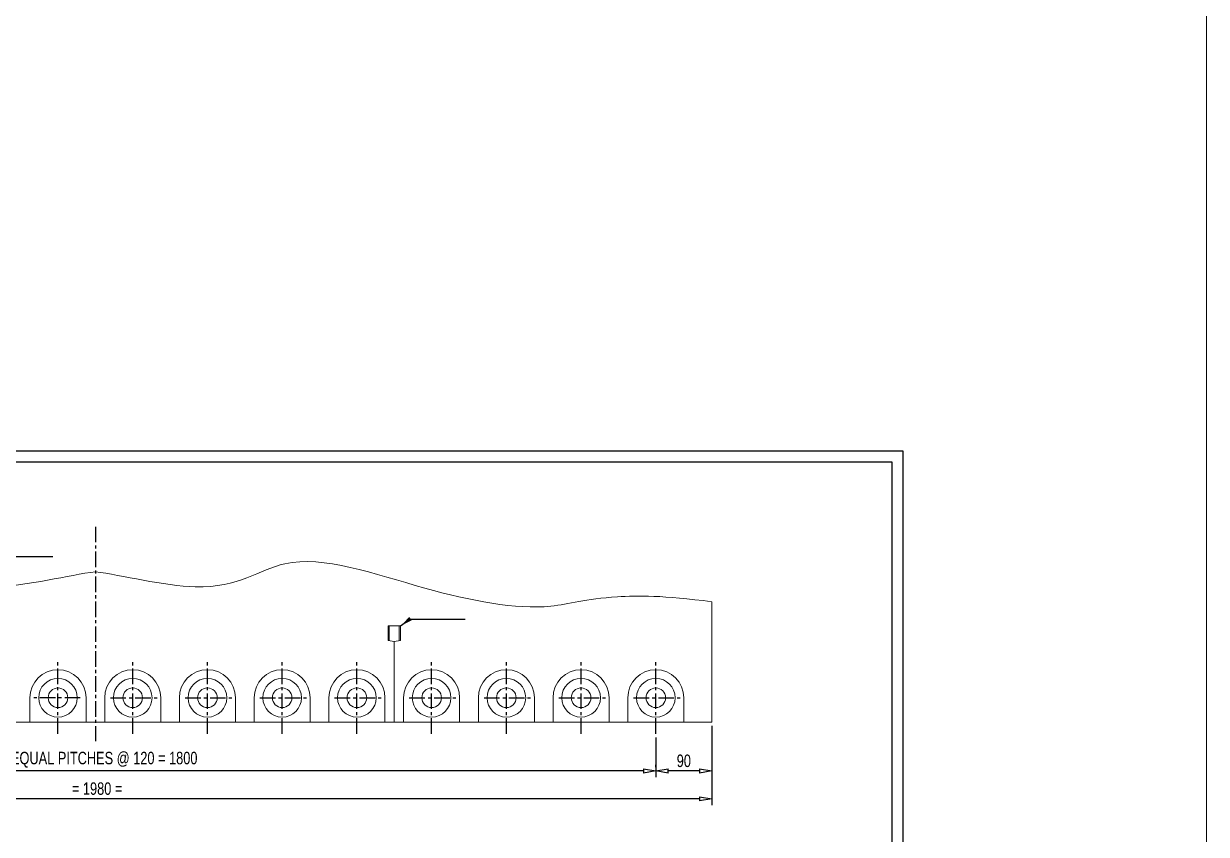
# Model space of a CAD drawing. Header units: millimetres. Extents: x 135002 to 160744, y 22203 to 27033.
# Drawn here: x 144370 to 145320, y 23756 to 24406 of the extents above; entities that cross this region are included whole.
import ezdxf

# ---------------------------------------------------------------- set-up
doc = ezdxf.new("R2010")
doc.units = ezdxf.units.MM
doc.header["$LTSCALE"] = 25
doc.linetypes.add('CENTER', pattern=[2, 1.25, -0.25, 0.25, -0.25])
doc.layers.get('0').update_dxf_attribs({"linetype": 'CONTINUOUS'})
doc.layers.get('Defpoints').update_dxf_attribs({"linetype": 'CONTINUOUS'})
doc.layers.add('04 DIMENSION', color=7, linetype='CONTINUOUS', lineweight=18)
doc.styles.add('DIM-1', font='swisscl.ttf')
doc.dimstyles.new('DIM-1', dxfattribs={"dimscale": 5, "dimtxt": 2, "dimasz": 2, "dimexe": 1, "dimexo": 0.6, "dimgap": 0.6, "dimtad": 1, "dimdec": 0, "dimzin": 0, "dimdsep": 46, "dimtxsty": 'DIM-1', "dimblk": 'CLOSEDBLANK', "dimcen": 0, "dimclrd": 8, "dimclre": 8, "dimclrt": 6, "dimadec": 0, "dimazin": 0, "dimtfac": 1, "dimtdec": 0, "dimtmove": 1, "dimatfit": 0, "dimfxl": 1, "dimtolj": 1, "dimtzin": 0, "dimarcsym": 1})

# ---------------------------------------------------------------- blocks, each defined once
blk = doc.blocks.new('_ClosedBlank')
at = {"color": 0, "linetype": 'ByBlock', "lineweight": -2}
for p, q in [((-1, 0.167), (0, 0)), ((-1, 0.167), (-1, -0.167)), ((0, 0), (-1, -0.167))]:
    blk.add_line(p, q, dxfattribs=at)
blk = doc.blocks.new('*D407')
at = {"layer": '04 DIMENSION', "color": 8, "linetype": 'Continuous', "lineweight": -2, "transparency": 16777216}
for p, q in [((143977.79, 23833.17), (143977.79, 23801.37)), ((144877.79, 23809.37), (144877.79, 23811.37))]:
    blk.add_line(p, q, dxfattribs=at)
at = {"layer": '04 DIMENSION', "color": 8, "lineweight": -2, "transparency": 16777216}
blk.add_line((144867.79, 23806.37), (143987.79, 23806.37), dxfattribs=at)
at = {"layer": 'Defpoints', "color": 0, "transparency": 16777216}
for p in [(143977.79, 23836.17), (143977.79, 23806.37), (144877.79, 23806.37)]:
    blk.add_point(p, dxfattribs=at)
at = {"layer": '04 DIMENSION', "color": 8, "lineweight": -2, "transparency": 16777216, "xscale": 10, "yscale": 10, "zscale": 10, "rotation": 180}
blk.add_blockref('_ClosedBlank', (143977.79, 23806.37), dxfattribs=at)
at = {"layer": '04 DIMENSION', "color": 8, "lineweight": -2, "transparency": 16777216, "xscale": 10, "yscale": 10, "zscale": 10}
blk.add_blockref('_ClosedBlank', (144877.79, 23806.37), dxfattribs=at)
at = {"layer": '04 DIMENSION', "color": 6, "transparency": 16777216, "insert": (144427.79, 23815.39), "char_height": 10, "attachment_point": 5, "style": 'DIM-1'}
blk.add_mtext('\\A1;15 EQUAL PITCHES @ 120 = 1800', dxfattribs=at)
blk = doc.blocks.new('*D408')
at = {"layer": '04 DIMENSION', "color": 8, "linetype": 'Continuous', "lineweight": -2, "transparency": 16777216}
for p, q in [((143932.79, 23842.65), (143932.79, 23779.05)), ((144922.79, 23842.65), (144922.79, 23779.05))]:
    blk.add_line(p, q, dxfattribs=at)
at = {"layer": '04 DIMENSION', "color": 8, "lineweight": -2, "transparency": 16777216}
blk.add_line((144912.79, 23784.05), (143942.79, 23784.05), dxfattribs=at)
at = {"layer": 'Defpoints', "color": 0, "transparency": 16777216}
for p in [(143932.79, 23845.65), (144922.79, 23845.65), (143932.79, 23784.05)]:
    blk.add_point(p, dxfattribs=at)
at = {"layer": '04 DIMENSION', "color": 8, "lineweight": -2, "transparency": 16777216, "xscale": 10, "yscale": 10, "zscale": 10, "rotation": 180}
blk.add_blockref('_ClosedBlank', (143932.79, 23784.05), dxfattribs=at)
at = {"layer": '04 DIMENSION', "color": 8, "lineweight": -2, "transparency": 16777216, "xscale": 10, "yscale": 10, "zscale": 10}
blk.add_blockref('_ClosedBlank', (144922.79, 23784.05), dxfattribs=at)
at = {"layer": '04 DIMENSION', "color": 6, "transparency": 16777216, "insert": (144427.79, 23792.17), "char_height": 10, "attachment_point": 5, "style": 'DIM-1'}
blk.add_mtext('\\A1; = 1980 =', dxfattribs=at)
blk = doc.blocks.new('*D404')
at = {"layer": '04 DIMENSION', "color": 8, "linetype": 'Continuous', "lineweight": -2, "transparency": 16777216}
for p, q in [((144922.79, 23842.65), (144922.79, 23801.37)), ((144877.79, 23833.17), (144877.79, 23801.37))]:
    blk.add_line(p, q, dxfattribs=at)
at = {"layer": '04 DIMENSION', "color": 8, "lineweight": -2, "transparency": 16777216}
blk.add_line((144912.79, 23806.37), (144887.79, 23806.37), dxfattribs=at)
at = {"layer": 'Defpoints', "color": 0, "transparency": 16777216}
for p in [(144922.79, 23845.65), (144877.79, 23836.17), (144877.79, 23806.37)]:
    blk.add_point(p, dxfattribs=at)
at = {"layer": '04 DIMENSION', "color": 8, "lineweight": -2, "transparency": 16777216, "xscale": 10, "yscale": 10, "zscale": 10, "rotation": 180}
blk.add_blockref('_ClosedBlank', (144877.79, 23806.37), dxfattribs=at)
at = {"layer": '04 DIMENSION', "color": 8, "lineweight": -2, "transparency": 16777216, "xscale": 10, "yscale": 10, "zscale": 10}
blk.add_blockref('_ClosedBlank', (144922.79, 23806.37), dxfattribs=at)
at = {"layer": '04 DIMENSION', "color": 6, "transparency": 16777216, "insert": (144900.29, 23814.49), "char_height": 10, "attachment_point": 5, "style": 'DIM-1'}
blk.add_mtext('\\A1;90', dxfattribs=at)

msp = doc.modelspace()

# ---------------------------------------------------------------- linework, layer by layer
at = {"color": 1, "linetype": 'CENTER', "ltscale": 0.4}
for p, q in [((144427.793, 24002.46), (144427.793, 23830.39)), ((144427.793, 24002.46), (144427.793, 23830.39)), ((144397.793, 23836.171), (144397.793, 23894.123)), ((144397.793, 23836.171), (144397.793, 23894.123)), ((144457.793, 23836.171), (144457.793, 23894.123)), ((144457.793, 23836.171), (144457.793, 23894.123)), ((144517.793, 23836.171), (144517.793, 23894.123)), ((144517.793, 23836.171), (144517.793, 23894.123)), ((144577.793, 23836.171), (144577.793, 23894.123)), ((144577.793, 23836.171), (144577.793, 23894.123)), ((144637.793, 23836.171), (144637.793, 23894.123)), ((144637.793, 23836.171), (144637.793, 23894.123)), ((144697.793, 23836.171), (144697.793, 23894.123)), ((144697.793, 23836.171), (144697.793, 23894.123)), ((144757.793, 23836.171), (144757.793, 23894.123)), ((144757.793, 23836.171), (144757.793, 23894.123)), ((144817.793, 23836.171), (144817.793, 23894.123)), ((144817.793, 23836.171), (144817.793, 23894.123)), ((144877.793, 23836.171), (144877.793, 23894.123)), ((144877.793, 23836.171), (144877.793, 23894.123)), ((144415.704, 23865.147), (144378.289, 23865.147)), ((144415.704, 23865.147), (144378.289, 23865.147)), ((144439.882, 23865.147), (144477.298, 23865.147)), ((144439.882, 23865.147), (144477.298, 23865.147)), ((144499.882, 23865.147), (144537.298, 23865.147)), ((144499.882, 23865.147), (144537.298, 23865.147)), ((144559.882, 23865.147), (144597.298, 23865.147)), ((144559.882, 23865.147), (144597.298, 23865.147)), ((144619.882, 23865.147), (144657.298, 23865.147)), ((144619.882, 23865.147), (144657.298, 23865.147)), ((144679.882, 23865.147), (144717.298, 23865.147)), ((144679.882, 23865.147), (144717.298, 23865.147)), ((144739.882, 23865.147), (144777.298, 23865.147)), ((144739.882, 23865.147), (144777.298, 23865.147)), ((144799.882, 23865.147), (144837.298, 23865.147)), ((144799.882, 23865.147), (144837.298, 23865.147)), ((144859.882, 23865.147), (144897.298, 23865.147)), ((144859.882, 23865.147), (144897.298, 23865.147))]:
    msp.add_line(p, q, dxfattribs=at)
for points in [[(143808.285, 23161.427), (145076.333, 23161.427), (145076.333, 24063.153), (143808.285, 24063.153)], [(143817.036, 23170.178), (145067.582, 23170.178), (145067.582, 24054.402), (143817.036, 24054.402)]]:
    msp.add_lwpolyline(points, close=True)
at = {"layer": '04 DIMENSION'}
for p, q in [((144922.793, 23845.647), (144922.793, 23942.205)), ((144922.793, 23845.647), (144922.793, 23942.205)), ((144662.793, 23922.806), (144662.793, 23911.188)), ((144672.793, 23922.806), (144662.793, 23922.806)), ((144662.793, 23922.806), (144662.793, 23911.188)), ((144672.793, 23922.806), (144662.793, 23922.806)), ((144663.793, 23922.806), (144663.793, 23911.011)), ((144663.793, 23922.806), (144663.793, 23911.011)), ((144671.793, 23911.011), (144671.793, 23922.806)), ((144671.793, 23911.011), (144671.793, 23922.806)), ((144672.793, 23911.188), (144672.793, 23922.806)), ((144672.793, 23911.188), (144672.793, 23922.806)), ((144667.793, 23910.306), (144662.793, 23911.188)), ((144667.793, 23910.306), (144662.793, 23911.188)), ((144667.793, 23910.306), (144672.793, 23911.188)), ((144667.793, 23910.306), (144672.793, 23911.188)), ((144667.793, 23910.306), (144667.793, 23845.647)), ((144667.793, 23910.306), (144667.793, 23845.647)), ((144375.293, 23865.147), (144375.293, 23845.647)), ((144375.293, 23865.147), (144375.293, 23845.647)), ((144420.293, 23865.147), (144420.293, 23845.647)), ((144420.293, 23865.147), (144420.293, 23845.647)), ((144435.293, 23865.147), (144435.293, 23845.647)), ((144435.293, 23865.147), (144435.293, 23845.647)), ((144480.293, 23865.147), (144480.293, 23845.647)), ((144480.293, 23865.147), (144480.293, 23845.647)), ((144495.293, 23865.147), (144495.293, 23845.647)), ((144495.293, 23865.147), (144495.293, 23845.647)), ((144540.293, 23865.147), (144540.293, 23845.647)), ((144540.293, 23865.147), (144540.293, 23845.647)), ((144555.293, 23865.147), (144555.293, 23845.647)), ((144555.293, 23865.147), (144555.293, 23845.647)), ((144600.293, 23865.147), (144600.293, 23845.647)), ((144600.293, 23865.147), (144600.293, 23845.647)), ((144615.293, 23865.147), (144615.293, 23845.647)), ((144615.293, 23865.147), (144615.293, 23845.647)), ((144660.293, 23865.147), (144660.293, 23845.647)), ((144660.293, 23865.147), (144660.293, 23845.647)), ((144675.293, 23865.147), (144675.293, 23845.647)), ((144675.293, 23865.147), (144675.293, 23845.647)), ((144720.293, 23865.147), (144720.293, 23845.647)), ((144720.293, 23865.147), (144720.293, 23845.647)), ((144735.293, 23865.147), (144735.293, 23845.647)), ((144735.293, 23865.147), (144735.293, 23845.647)), ((144780.293, 23865.147), (144780.293, 23845.647)), ((144780.293, 23865.147), (144780.293, 23845.647)), ((144795.293, 23865.147), (144795.293, 23845.647)), ((144795.293, 23865.147), (144795.293, 23845.647)), ((144840.293, 23865.147), (144840.293, 23845.647)), ((144840.293, 23865.147), (144840.293, 23845.647)), ((144855.293, 23865.147), (144855.293, 23845.647)), ((144855.293, 23865.147), (144855.293, 23845.647)), ((144900.293, 23865.147), (144900.293, 23845.647)), ((144900.293, 23865.147), (144900.293, 23845.647)), ((144427.793, 23845.647), (143932.793, 23845.647)), ((144427.793, 23845.647), (143932.793, 23845.647)), ((144427.793, 23845.647), (144922.793, 23845.647)), ((144427.793, 23845.647), (144922.793, 23845.647))]:
    msp.add_line(p, q, dxfattribs=at)
msp.add_lwpolyline([(143490.791, 25686.158), (145319.812, 25686.158), (145319.812, 22875.468), (143490.791, 22875.468)], close=True, dxfattribs=at)
for centre, radius in [((144397.793, 23865.147), 15.5), ((144397.793, 23865.147), 15.5), ((144397.793, 23865.147), 7.875), ((144397.793, 23865.147), 7.875), ((144457.793, 23865.147), 15.5), ((144457.793, 23865.147), 15.5), ((144457.793, 23865.147), 7.875), ((144457.793, 23865.147), 7.875), ((144517.793, 23865.147), 15.5), ((144517.793, 23865.147), 15.5), ((144517.793, 23865.147), 7.875), ((144517.793, 23865.147), 7.875), ((144577.793, 23865.147), 15.5), ((144577.793, 23865.147), 15.5), ((144577.793, 23865.147), 7.875), ((144577.793, 23865.147), 7.875), ((144637.793, 23865.147), 15.5), ((144637.793, 23865.147), 15.5), ((144637.793, 23865.147), 7.875), ((144637.793, 23865.147), 7.875), ((144697.793, 23865.147), 15.5), ((144697.793, 23865.147), 15.5), ((144697.793, 23865.147), 7.875), ((144697.793, 23865.147), 7.875), ((144757.793, 23865.147), 15.5), ((144757.793, 23865.147), 15.5), ((144757.793, 23865.147), 7.875), ((144757.793, 23865.147), 7.875), ((144817.793, 23865.147), 15.5), ((144817.793, 23865.147), 15.5), ((144817.793, 23865.147), 7.875), ((144817.793, 23865.147), 7.875), ((144877.793, 23865.147), 15.5), ((144877.793, 23865.147), 15.5), ((144877.793, 23865.147), 7.875), ((144877.793, 23865.147), 7.875)]:
    msp.add_circle(centre, radius, dxfattribs=at)
for centre in [(144397.793, 23865.147), (144397.793, 23865.147), (144457.793, 23865.147), (144457.793, 23865.147), (144517.793, 23865.147), (144517.793, 23865.147), (144577.793, 23865.147), (144577.793, 23865.147), (144637.793, 23865.147), (144637.793, 23865.147), (144697.793, 23865.147), (144697.793, 23865.147), (144757.793, 23865.147), (144757.793, 23865.147), (144817.793, 23865.147), (144817.793, 23865.147), (144877.793, 23865.147), (144877.793, 23865.147)]:
    msp.add_arc(centre, 22.5, 0, 180, dxfattribs=at)
for points in [[(143932.793, 23942.205), (143971.762, 23947.409), (144027.34, 23947.018), (144070.767, 23932.137), (144166.945, 23950.836), (144272.695, 23989.928), (144323.796, 23942.705), (144407.248, 23963.705), (144427.793, 23966.31)], [(143932.793, 23942.205), (143971.762, 23947.409), (144027.34, 23947.018), (144070.767, 23932.137), (144166.945, 23950.836), (144272.695, 23989.928), (144323.796, 23942.705), (144407.248, 23963.705), (144427.793, 23966.31)], [(144922.793, 23942.205), (144883.824, 23947.409), (144828.246, 23947.018), (144784.819, 23932.137), (144688.641, 23950.836), (144582.891, 23989.928), (144531.791, 23942.705), (144448.339, 23963.705), (144427.793, 23966.31)], [(144922.793, 23942.205), (144883.824, 23947.409), (144828.246, 23947.018), (144784.819, 23932.137), (144688.641, 23950.836), (144582.891, 23989.928), (144531.791, 23942.705), (144448.339, 23963.705), (144427.793, 23966.31)]]:
    msp.add_open_spline(points, degree=3, knots=[86.2999885, 86.2999885, 86.2999885, 86.2999885, 151.5023635, 259.5482511, 464.1142551, 690.4795572, 844.0967763, 953.3777368, 953.3777368, 953.3777368, 953.3777368], dxfattribs=at)

# ---------------------------------------------------------------- dimensions: what is measured, and where the dimension line sits
for base, p1, p2, text, picture, middle in [((143977.793, 23806.374), (144877.793, 23806.374), (143977.793, 23836.171), '15 EQUAL PITCHES @ 120 = 1800', '*D407', (144427.793, 23815.386)), ((143932.793, 23784.051), (144922.793, 23845.647), (143932.793, 23845.647), ' = 1980 =', '*D408', (144427.793, 23792.172)), ((144877.793, 23806.374), (144922.793, 23845.647), (144877.793, 23836.171), '90', '*D404', (144900.293, 23814.495))]:
    dim = msp.add_linear_dim(base=base, p1=p1, p2=p2, text=text, dimstyle='DIM-1', dxfattribs=at)
    dim.commit()
    dim.dimension.update_dxf_attribs({"geometry": picture, "text_midpoint": middle})

# ---------------------------------------------------------------- leaders
for points in [[(144157.793, 23865.147), (144190.915, 23978.585), (144393.608, 23978.585)], [(144157.793, 23865.147), (144190.915, 23978.585), (144393.608, 23978.585)], [(144672.793, 23922.806), (144680.156, 23928.212), (144724.782, 23928.212)], [(144672.793, 23922.806), (144680.156, 23928.212), (144724.782, 23928.212)]]:
    msp.add_leader(points, dimstyle='DIM-1', dxfattribs=at)

doc.saveas('drawing.dxf')
